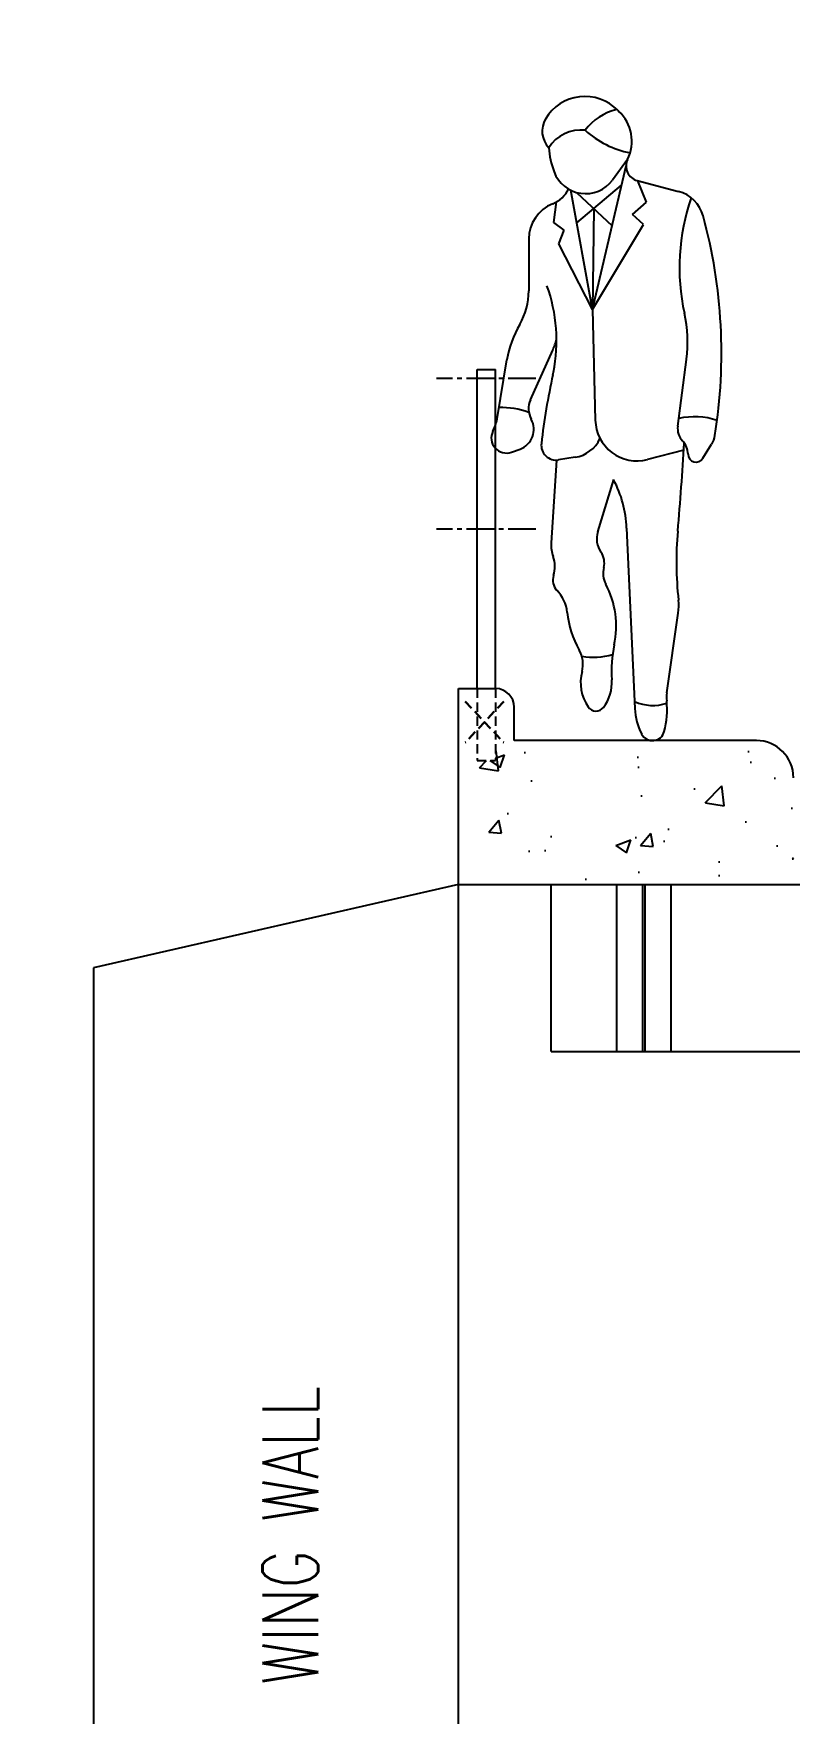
# Model space of a CAD drawing. Header units: millimetres. Extents: x -605628 to 223188, y -4937 to 493520.
# Drawn here: x -564803 to -562767, y 431474 to 436001 of the extents above; entities that cross this region are included whole.
import ezdxf

# ---------------------------------------------------------------- set-up
doc = ezdxf.new("R2010")
doc.units = ezdxf.units.MM
doc.header["$LTSCALE"] = 100
doc.header["$MEASUREMENT"] = 0
doc.linetypes.add('CENTER2', pattern=[1.125, 0.75, -0.125, 0.125, -0.125])
doc.linetypes.add('HIDDEN', pattern=[0.375, 0.25, -0.125])
for name, color, linetype in [('BEAM', 7, 'Continuous'), ('S-Text', 2, 'Continuous'), ('ST-FOOTING', 4, 'HIDDEN')]:
    doc.layers.add(name, color=color, linetype=linetype)
doc.styles.add('SKEL 1_20xp', font='romans.shx', dxfattribs={"width": 0.75, "height": 47.6})

msp = doc.modelspace()

# ---------------------------------------------------------------- hatches: boundary and pattern name
h = msp.add_hatch()
h.set_pattern_fill('AR-CONC', color=8, scale=57)
h.set_pattern_definition([(50, (-37874.4, 17488.85), (408.8383, -35.76872), [42.75, -470.25]), (355, (-37874.4, 17488.85), (-79.08826, 428.74952), [34.2, -376.2]), (100.451444, (-37840.34, 17485.87), (329.75004, 392.9808), [36.3319, -399.651]), (46.1842, (-37874.4, 17602.85), (608.32756, -94.346), [64.125, -705.375]), (96.63564, (-37823.7, 17595), (532.7573, 555.2476), [54.4979, -599.47684]), (351.18416, (-37874.4, 17602.85), (532.7573, 555.2476), [51.3, -564.3]), (21, (-37817.4, 17574.35), (340.23702, -229.49277), [42.75, -470.25]), (326, (-37817.4, 17574.35), (138.68974, 413.33553), [34.2, -376.2]), (71.451445, (-37789.06, 17555.22), (478.92675, 183.84276), [36.3319, -399.651]), (37.5, (-37874.41, 17488.85), (6.931118, 189.749497), [0, -371.64, 0, -381.9, 0, -377.625]), (7.5, (-37874.4, 17488.85), (149.949636, 224.814676), [0, -217.74, 0, -363.09, 0, -143.925]), (327.5, (-38001.52, 17488.85), (304.27879, -12.856277), [0, -142.5, 0, -444.6, 0, -589.95]), (317.5, (-38058.52, 17488.85), (332.41612, 57.05984), [0, -185.25, 0, -295.26, 0, -418.95])])
edge = h.paths.add_edge_path()
edge.add_line((-562756.4, 433933.6), (-562756.4, 433996.1))
edge.add_arc((-562856.4, 433996.1), 100, 0, 90)
edge.add_line((-562856.4, 434096.1), (-563132.6, 434096.1))
edge.add_ellipse((-563136.2, 434128.7), major_axis=(-23.2, 23.2), ratio=1, start_angle=128.6868, end_angle=141.3132, ccw=False)
edge.add_ellipse((-563136.2, 434128.7), major_axis=(-23.2, 23.2), ratio=1, start_angle=72.1679, end_angle=128.6868)
edge.add_line((-563139.8, 434096.1), (-563508.7, 434096.1))
edge.add_line((-563508.7, 434096.1), (-563508.7, 434186.1))
edge.add_arc((-563558.7, 434186.1), 50, 0, 90)
edge.add_line((-563558.7, 434236.1), (-563558.7, 434042.2))
edge.add_line((-563558.7, 434042.2), (-563608.7, 434042.2))
edge.add_line((-563608.7, 434042.2), (-563608.7, 434236.1))
edge.add_line((-563608.7, 434236.1), (-563658.7, 434236.1))
edge.add_line((-563658.7, 434236.1), (-563658.7, 434096.1))
edge.add_line((-563658.7, 434096.1), (-563658.7, 433708.6))
edge.add_line((-563658.7, 433708.6), (-562756.4, 433708.6))
edge.add_line((-562756.4, 433708.6), (-562756.4, 433933.6))
h.paths.add_polyline_path([(-557747.2, 433933.6), (-562716.4, 433933.6), (-562716.4, 433708.6), (-557747.2, 433708.6)])
h.paths.add_polyline_path([(-556804.8, 434158.6), (-556804.8, 434236.1), (-556854.8, 434236.1), (-556854.8, 434124.6), (-556874.9, 434146), (-556904.8, 434114), (-556904.8, 434236.1, 0.414214), (-556954.8, 434186.1), (-556954.8, 434096.1), (-557607.2, 434096.1, 0.414214), (-557707.2, 433996.1), (-557707.2, 433933.6), (-557707.2, 433708.6), (-556804.8, 433708.6)])

# ---------------------------------------------------------------- linework, layer by layer
for p, q in [((-563319.4, 435832.4), (-563319.4, 435832.4)), ((-563297.3, 435257.4), (-563207.3, 435644.7)), ((-563203.1, 435662), (-563244.2, 435606.5)), ((-563339.8, 435491.1), (-563219.3, 435593)), ((-563177.3, 435605.1), (-563065.8, 435575.6)), ((-563152.4, 435547.2), (-563175.5, 435604.7)), ((-563401.6, 435492.6), (-563394.5, 435547.7)), ((-563297.3, 435257.4), (-563355.8, 435579)), ((-563341.2, 435573.4), (-563244.8, 435483.3)), ((-563189.8, 435513.5), (-563152.4, 435547.2)), ((-563373.6, 435471.6), (-563401.6, 435492.6)), ((-563294.3, 435529.6), (-563297.3, 435257.4)), ((-563160.1, 435486.4), (-563189.8, 435513.5)), ((-563469.2, 435447.8), (-563469.4, 435307.8)), ((-563388.3, 435434.4), (-563373.6, 435471.6)), ((-563297.3, 435257.4), (-563160.1, 435486.4)), ((-563297.3, 435257.4), (-563388.3, 435434.4)), ((-563297.3, 435257.4), (-563290.2, 434959.7)), ((-563464.8, 435014.7), (-563405, 435148.2)), ((-563554.8, 434963.3), (-563528.2, 435121.7)), ((-563068, 434943), (-563044.7, 435123.4)), ((-563516.1, 434873.2), (-563492.7, 434881.6)), ((-563344.3, 434859.6), (-563389.4, 434852.6)), ((-563051.8, 434878.6), (-563149.7, 434853.4)), ((-563000.5, 434856.8), (-562976.8, 434894.6)), ((-563394.8, 434852.1), (-563409.2, 434628.8)), ((-563241.1, 434799.7), (-563283.8, 434658.5)), ((-563205.8, 434668.7), (-563183.5, 434182.1)), ((-563097.4, 434224.5), (-563066.6, 434439.6))]:
    msp.add_line(p, q)
for centre, major_axis, start_param, end_param in [((-563318.1, 435709), (87, 87), 6.266869, 8.109856), ((-563368.1, 435738.3), (-46.1, 46.1), 0.255874, 1.537485), ((-563192.8, 435644.7), (111.4, 111.4), 1.038956, 1.69989), ((-563186.9, 435836), (42.1, 42.1), 3.125277, 3.181657), ((-563302.3, 435711), (78.2, 78.2), 5.038804, 6.32325), ((-563328.7, 435638.2), (73, 73), 0.67716, 1.788053), ((-563145.3, 435931.5), (181.7, 181.7), 3.192115, 3.72747), ((-563174.1, 435713.4), (171.4, 171.4), 2.437448, 2.713181), ((-563316.7, 435660.2), (63.8, 63.8), 2.713181, 4.859693), ((-563167, 435644.1), (-28.5, 28.5), 0.326415, 2.097641), ((-563435.2, 435618.5), (-57.7, 57.7), 2.735818, 3.467131), ((-563367, 435447.7), (-72.3, 72.3), -0.405775, 0.784433), ((-562490.7, 435370.8), (405.1, 405.1), 2.022086, 2.572825), ((-563089.6, 435485.6), (-65.9, 65.9), 4.192514, 5.239235), ((-564359.3, 435140.3), (996.3, 996.3), 5.339411, 5.763311), ((-563831.4, 435173.9), (-308.9, 308.9), 3.731018, 4.272425), ((-563649.7, 435308), (127.5, 127.5), 4.973464, 5.496822), ((-563403.8, 435169.9), (-256, 256), 3.798435, 4.143622), ((-563245.3, 435074.2), (-202.8, 202.8), 0.261073, 0.618969), ((-563574.9, 435224.3), (-131.7, 131.7), 3.506049, 3.6761), ((-563752.5, 435158.2), (252, 252), 5.281689, 5.301815), ((-561568.4, 434678.8), (-1329.2, 1329.2), 0.5693, 0.669109), ((-563541.1, 434794), (141.1, 141.1), 0.416028, 0.828721), ((-563410.8, 434990.5), (-41.8, 41.8), 0.364456, 1.290912), ((-563669.1, 434982.5), (82, 82), 5.024691, 5.331358), ((-563511.9, 434934.6), (39.8, 39.8), 4.273442, 6.003302), ((-563177.8, 434962.3), (79.5, 79.5), 2.379957, 4.178852), ((-563022.3, 434780.4), (-133.2, 133.2), -1.111039, -0.554849), ((-563529.8, 434911.3), (-28.6, 28.6), 0.312302, 2.702646), ((-563357.9, 434946.8), (62.4, 62.4), 4.081829, 5.07173), ((-563020.1, 434936.8), (-34.2, 34.2), 0.656842, 1.536741), ((-563096.4, 434865.5), (-39.7, 39.7), 3.963703, 4.678335), ((-563029.9, 434928), (44.4, 44.4), 4.937594, 5.339411), ((-563395.6, 434892.2), (-28.4, 28.4), 0.669109, 2.511033), ((-572334.3, 435465.1), (744.6, 9271.2), 4.705911, 4.731499), ((-563018.8, 434868.3), (-15.3, 15.3), 0.822109, 3.366798), ((-563503, 434658.8), (210.2, 210.2), 5.530984, 5.991176), ((-563223.5, 434640.3), (-44.5, 44.5), 0.491863, 1.397174), ((-562117.5, 434577.9), (-674.8, 674.8), 0.698777, 0.894082), ((-563320, 434623.1), (-63.2, 63.2), 0.721083, 1.139609), ((-563477.7, 434564.8), (55.7, 55.7), 5.187043, 5.851999), ((-563316.7, 434574.9), (-36, 36), 3.685521, 4.538767), ((-563364.9, 434528.5), (28.1, 28.1), 2.045451, 3.122349), ((-563204.9, 434547.4), (-45.4, 45.4), 0.543928, 1.270071), ((-563466, 434431.3), (71.1, 71.1), 5.600526, 6.263941), ((-563475.9, 434404.7), (171.1, 171.1), 5.28637, 5.982461), ((-563204.5, 434459.3), (-98.5, 98.5), 3.785022, 4.035674), ((-563109.2, 434468.1), (182.5, 182.5), 2.458933, 2.875355), ((-563399.8, 434302), (-54.1, 54.1), 3.664694, 4.446151), ((-563294.4, 434510.9), (-134.4, 134.4), 2.187706, 2.625544), ((-562913.9, 434284.1), (235.3, 235.3), 2.144778, 2.428317), ((-563214.3, 434252.2), (-81.6, 81.6), 0.523101, 1.389858), ((-563354.8, 434252.2), (77.3, 77.3), 4.841639, 5.569909), ((-563008.4, 434211.8), (-63.6, 63.6), 0.64343, 0.88114), ((-563288.4, 434201.1), (18, 18), 2.960654, 4.841639), ((-563135.4, 434312.3), (85.9, 85.9), 3.511993, 4.245266), ((-563017.3, 434189.7), (117.6, 117.6), 2.402029, 2.830364), ((-563335.4, 434180.4), (168.7, 168.7), 5.24399, 5.593529), ((-563136.2, 434128.7), (-23.2, 23.2), 1.259567, 3.673194)]:
    msp.add_ellipse(centre, major_axis=major_axis, ratio=1, start_param=start_param, end_param=end_param)
at = {"layer": 'BEAM'}
for p, q in [((-563608.7, 434236.1), (-563608.7, 435096.1)), ((-563608.7, 435096.1), (-563558.7, 435096.1)), ((-563558.7, 434236.1), (-563558.7, 435096.1)), ((-563658.7, 434096.1), (-563658.7, 434236.1)), ((-563658.7, 434236.1), (-563558.7, 434236.1)), ((-563508.7, 434096.1), (-563508.7, 434186.1)), ((-563658.7, 433708.6), (-563658.7, 434158.6)), ((-562856.4, 434096.1), (-563508.7, 434096.1)), ((-563658.7, 433708.6), (-564641.9, 433483.6)), ((-563658.7, 433708.6), (-556804.8, 433708.6)), ((-563658.7, 429808.6), (-563658.7, 433708.6)), ((-563658.7, 433258.6), (-563658.7, 433708.6)), ((-563408.7, 433258.6), (-563408.7, 433708.6)), ((-563231.8, 433258.6), (-563231.8, 433708.6)), ((-563161.8, 433258.6), (-563161.8, 433708.6)), ((-563161.8, 433708.6), (-563155.7, 433708.6)), ((-563155.7, 433258.6), (-563155.7, 433708.6)), ((-563085.7, 433258.6), (-563085.7, 433708.6)), ((-564641.9, 433483.6), (-564641.9, 429808.6)), ((-563408.7, 433258.6), (-557054.8, 433258.6))]:
    msp.add_line(p, q, dxfattribs=at)
at = {"layer": 'BEAM', "linetype": 'CENTER2'}
for p, q in [((-563449.9, 435072), (-563717.6, 435072)), ((-563449.9, 434666.1), (-563717.6, 434666.1))]:
    msp.add_line(p, q, dxfattribs=at)
at = {"layer": 'BEAM', "linetype": 'HIDDEN'}
for p, q in [((-563608.7, 434236.1), (-563608.7, 434042.2)), ((-563558.7, 434236.1), (-563558.7, 434042.2)), ((-563608.7, 434042.2), (-563558.7, 434042.2))]:
    msp.add_line(p, q, dxfattribs=at)
at = {"layer": 'BEAM', "linetype": 'HIDDEN', "lineweight": 30}
for p, q in [((-563640.6, 434201.5), (-563536.8, 434090.5)), ((-563536.8, 434201.5), (-563640.6, 434090.5))]:
    msp.add_line(p, q, dxfattribs=at)
at = {"layer": 'BEAM'}
for centre, radius in [((-563558.7, 434186.1), 50), ((-562856.4, 433996.1), 100)]:
    msp.add_arc(centre, radius, 0, 90, dxfattribs=at)
at = {"layer": 'ST-FOOTING', "color": 2, "linetype": 'ByBlock'}
msp.add_circle((-539563.6, 427455.6), 66064.3, dxfattribs=at)

# ---------------------------------------------------------------- texts
at = {"layer": 'S-Text', "insert": (-564111.7, 431954.3), "char_height": 150, "attachment_point": 5, "rotation": 90, "style": 'SKEL 1_20xp'}
msp.add_mtext('\\A1;{\\C7;WING WALL }', dxfattribs=at)

doc.saveas('drawing.dxf')
